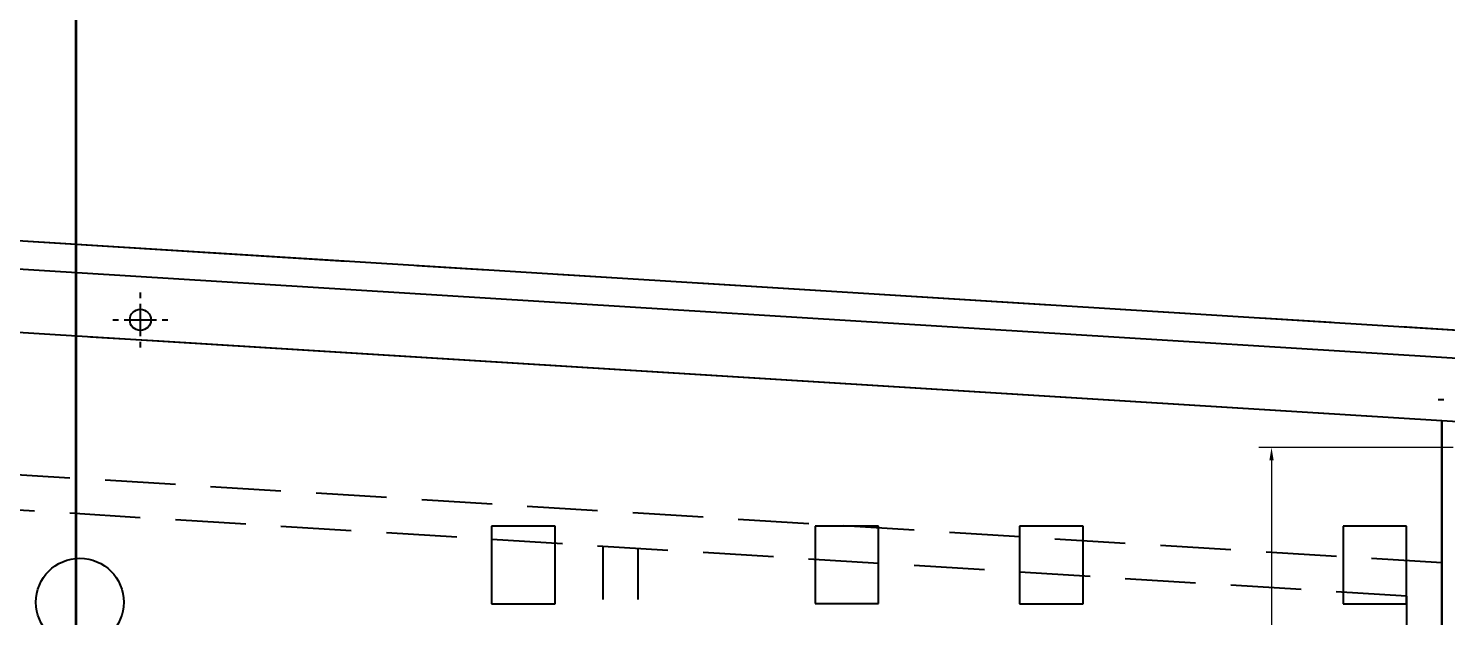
# Model space of a CAD drawing. Header units: millimetres. Extents: x 10462777 to 22643323, y 453826 to 1389191.
# Drawn here: x 11238355 to 11248415, y 625627 to 629799 of the extents above; entities that cross this region are included whole.
import ezdxf

# ---------------------------------------------------------------- set-up
doc = ezdxf.new("R2010")
doc.units = ezdxf.units.MM
doc.header["$LTSCALE"] = 200
doc.header["$MEASUREMENT"] = 0
doc.header["$PDMODE"] = 35
doc.header["$PDSIZE"] = -5
doc.linetypes.add('HIDDEN', pattern=[3.75, 2.5, -1.25])
doc.linetypes.add('PHANTOM', pattern=[2.5, 1.25, -0.25, 0.25, -0.25, 0.25, -0.25])
doc.layers.get('0').update_dxf_attribs({"linetype": 'CONTINUOUS'})
doc.layers.get('DEFPOINTS').update_dxf_attribs({"linetype": 'CONTINUOUS'})
doc.layers.add('AM_5', color=3, linetype='CONTINUOUS', lineweight=15)
for name, color, linetype in [('ELE', 7, 'CONTINUOUS'), ('ext', 4, 'CONTINUOUS'), ('HATCH', 8, 'CONTINUOUS'), ('panel', 4, 'CONTINUOUS'), ('대지경계', 2, 'CONTINUOUS')]:
    doc.layers.add(name, color=color, linetype=linetype)
doc.styles.add('RSDS', font='ROMANS.shx', dxfattribs={"bigfont": 'HBRDS.SHX'})
doc.dimstyles.new('STANDARD$0', dxfattribs={"dimscale": 100, "dimtxt": 0.2, "dimasz": 0.2, "dimexe": 0.1, "dimexo": 0.5, "dimgap": 0.07, "dimtad": 1, "dimdec": 0, "dimlfac": -1, "dimdsep": 46, "dimtxsty": 'RSDS', "dimcen": 0.1, "dimclrd": 1, "dimclre": 1, "dimclrt": 2, "dimadec": 0, "dimazin": 2, "dimtfac": 1, "dimtdec": 0, "dimtix": 1, "dimtmove": 2, "dimatfit": 2, "dimfxl": 1, "dimtolj": 1, "dimlwd": -1, "dimlwe": -1, "dimarcsym": 0})

# ---------------------------------------------------------------- blocks, each defined once
blk = doc.blocks.new('*D130')
at = {"layer": 'AM_5', "color": 1, "transparency": 16777216}
for p, q in [((11248461, 626826), (11247083, 626826)), ((11247173, 626736), (11247173, 621089)), ((11248461, 620999), (11247083, 620999))]:
    blk.add_line(p, q, dxfattribs=at)
for points in [[(11247158, 626736), (11247188, 626736), (11247173, 626826)], [(11247158, 621089), (11247188, 621089), (11247173, 620999)]]:
    blk.add_solid(points, dxfattribs=at)
at = {"layer": 'DEFPOINTS', "color": 0, "transparency": 16777216}
for p in [(11248581, 626826), (11247173, 620999), (11248581, 620999)]:
    blk.add_point(p, dxfattribs=at)
at = {"layer": 'AM_5', "color": 2, "transparency": 16777216, "insert": (11247023, 623913), "char_height": 150, "attachment_point": 5, "rotation": 90, "style": 'RSDS'}
blk.add_mtext('\\A1;{\\Fromans,hbrds|c129;{\\Fromans,hbrds|c129;5828}}', dxfattribs=at)

msp = doc.modelspace()

# ---------------------------------------------------------------- linework, layer by layer
at = {"color": 30, "lineweight": 35, "ltscale": 10}
msp.add_line((11238693.87952, 621927.84623), (11238693.87952, 632418.41586), dxfattribs=at)
at = {"color": 3}
for p, q in [((11218131.32522, 628894.7293), (11248381.32522, 627017.50757)), ((11248381.32522, 627017.50757), (11248381.32522, 620998.70034)), ((11248381.32522, 627017.50757), (11248381.32522, 626007.50757)), ((11248381.32522, 627017.50757), (11248381.32522, 626007.50757)), ((11248381.32522, 626007.50757), (11248381.32522, 625757.50757)), ((11248381.32522, 626007.50757), (11248381.32522, 625757.50757))]:
    msp.add_line(p, q, dxfattribs=at)
at = {"color": 0}
for p in [(11218132.2843, 628894.66979), (11218132.2843, 628894.66979), (11248381.32522, 620998.70034), (11248381.32522, 620998.70034)]:
    msp.add_line(p, (11248381.32522, 627017.50757), dxfattribs=at)
at = {"color": 3, "linetype": 'HIDDEN'}
for p, q in [((11248381.32522, 626007.50757), (11218132.2843, 627879.66979)), ((11248131.32522, 625772.50247), (11236431.32522, 626496.82244)), ((11242431.32522, 621248.70034), (11242431.32522, 626125.3763)), ((11242681.32522, 621248.70034), (11242681.32522, 626109.89938)), ((11248131.32522, 625772.50247), (11248131.32522, 624141.4782))]:
    msp.add_line(p, q, dxfattribs=at)
at = {"color": 7}
for p, q in [((11241641.32522, 626268.70034), (11241641.32522, 625718.70034)), ((11242091.32522, 626268.70034), (11241641.32522, 626268.70034)), ((11242091.32522, 625718.70034), (11242091.32522, 626268.70034)), ((11242091.32522, 625718.70034), (11242091.32522, 626268.70034)), ((11244386.32522, 626268.70034), (11243936.32522, 626268.70034)), ((11243936.32546, 626269.18084), (11243936.32546, 625719.18084)), ((11244386.32546, 625719.18084), (11244386.32546, 626269.18084)), ((11245386.32522, 626268.70034), (11245386.32522, 625718.70034)), ((11245836.32522, 626268.70034), (11245386.32522, 626268.70034)), ((11245836.32522, 625718.70034), (11245836.32522, 626268.70034)), ((11248131.32522, 626268.70034), (11247681.32522, 626268.70034)), ((11247681.32522, 626268.70034), (11247681.32522, 625718.70034)), ((11248131.32522, 625718.70034), (11248131.32522, 626268.70034)), ((11241641.32522, 625718.70034), (11242091.32522, 625718.70034)), ((11243936.32546, 625719.18084), (11244386.32546, 625719.18084)), ((11245386.32522, 625718.70034), (11245836.32522, 625718.70034)), ((11247681.32522, 625718.70034), (11248131.32522, 625718.70034))]:
    msp.add_line(p, q, dxfattribs=at)
at = {"color": 0}
msp.add_circle((11238720.49257, 625729.17682), 311.3546, dxfattribs=at)
at = {"layer": 'ELE'}
msp.add_line((11239281.32522, 627582.22551), (11248381.32522, 627017.50757), dxfattribs=at)
msp.add_line((11239281.32522, 627582.22551), (11248381.32522, 627017.50757), dxfattribs=at)
msp.add_line((11239281.32522, 627582.22551), (11248381.32522, 627017.50757), dxfattribs=at)
msp.add_line((11239281.32522, 627582.22551), (11248381.32522, 627017.50757), dxfattribs=at)
at = {"layer": 'ext', "color": 4}
for p, q in [((11365370.32523, 620401.20667), (11217401.99534, 629586.97728)), ((11365170.32523, 620213.23751), (11217573.36768, 629375.95359))]:
    msp.add_line(p, q, dxfattribs=at)
at = {"layer": 'HATCH'}
for p, q in [((11239149.90656, 627886.36096), (11239149.90656, 627926.36096)), ((11239149.90656, 627886.36096), (11239149.90656, 627926.36096)), ((11239149.90656, 627886.36096), (11239149.90656, 627926.36096)), ((11239149.90656, 627886.36096), (11239149.90656, 627926.36096)), ((11239149.90656, 627886.36096), (11239149.90656, 627926.36096)), ((11239149.90656, 627886.36096), (11239149.90656, 627926.36096)), ((11239149.90656, 627886.36096), (11239149.90656, 627926.36096)), ((11239149.90656, 627886.36096), (11239149.90656, 627926.36096)), ((11239149.90656, 627886.36096), (11239149.90656, 627926.36096)), ((11239149.90656, 627886.36096), (11239149.90656, 627926.36096)), ((11239149.90656, 627616.36096), (11239149.90656, 627846.36096)), ((11239149.90656, 627616.36096), (11239149.90656, 627846.36096)), ((11239149.90656, 627616.36096), (11239149.90656, 627846.36096)), ((11239149.90656, 627616.36096), (11239149.90656, 627846.36096)), ((11239149.90656, 627616.36096), (11239149.90656, 627846.36096)), ((11239149.90656, 627616.36096), (11239149.90656, 627846.36096)), ((11239149.90656, 627616.36096), (11239149.90656, 627846.36096)), ((11239149.90656, 627616.36096), (11239149.90656, 627846.36096)), ((11238954.90656, 627731.36096), (11238994.90656, 627731.36096)), ((11238954.90656, 627731.36096), (11238994.90656, 627731.36096)), ((11238954.90656, 627731.36096), (11238994.90656, 627731.36096)), ((11238954.90656, 627731.36096), (11238994.90656, 627731.36096)), ((11238954.90656, 627731.36096), (11238994.90656, 627731.36096)), ((11238954.90656, 627731.36096), (11238994.90656, 627731.36096)), ((11238954.90656, 627731.36096), (11238994.90656, 627731.36096)), ((11238954.90656, 627731.36096), (11238994.90656, 627731.36096)), ((11239034.90656, 627731.36096), (11239264.90656, 627731.36096)), ((11239034.90656, 627731.36096), (11239264.90656, 627731.36096)), ((11239034.90656, 627731.36096), (11239264.90656, 627731.36096)), ((11239034.90656, 627731.36096), (11239264.90656, 627731.36096)), ((11239034.90656, 627731.36096), (11239264.90656, 627731.36096)), ((11239034.90656, 627731.36096), (11239264.90656, 627731.36096)), ((11239034.90656, 627731.36096), (11239264.90656, 627731.36096)), ((11239034.90656, 627731.36096), (11239264.90656, 627731.36096)), ((11239304.90656, 627731.36096), (11239344.90656, 627731.36096)), ((11239304.90656, 627731.36096), (11239344.90656, 627731.36096)), ((11239304.90656, 627731.36096), (11239344.90656, 627731.36096)), ((11239304.90656, 627731.36096), (11239344.90656, 627731.36096)), ((11239304.90656, 627731.36096), (11239344.90656, 627731.36096)), ((11239304.90656, 627731.36096), (11239344.90656, 627731.36096)), ((11239304.90656, 627731.36096), (11239344.90656, 627731.36096)), ((11239304.90656, 627731.36096), (11239344.90656, 627731.36096)), ((11239149.90656, 627536.36096), (11239149.90656, 627576.36096)), ((11239149.90656, 627536.36096), (11239149.90656, 627576.36096)), ((11239149.90656, 627536.36096), (11239149.90656, 627576.36096)), ((11239149.90656, 627536.36096), (11239149.90656, 627576.36096)), ((11239149.90656, 627536.36096), (11239149.90656, 627576.36096)), ((11239149.90656, 627536.36096), (11239149.90656, 627576.36096)), ((11239149.90656, 627536.36096), (11239149.90656, 627576.36096)), ((11239149.90656, 627536.36096), (11239149.90656, 627576.36096)), ((11248354.90656, 627166.64302), (11248394.90656, 627166.64302)), ((11248354.90656, 627166.64302), (11248394.90656, 627166.64302)), ((11248354.90656, 627166.64302), (11248394.90656, 627166.64302)), ((11248354.90656, 627166.64302), (11248394.90656, 627166.64302))]:
    msp.add_line(p, q, dxfattribs=at)
msp.add_ellipse((11239149.90656, 627731.36096), major_axis=(-53.03301, 53.03301), ratio=1, start_param=-0.7853981634, end_param=5.4977871438, dxfattribs=at)
msp.add_ellipse((11239149.90656, 627731.36096), major_axis=(-53.03301, 53.03301), ratio=1, start_param=-0.7853981634, end_param=5.4977871438, dxfattribs=at)
msp.add_ellipse((11239149.90656, 627731.36096), major_axis=(-53.03301, 53.03301), ratio=1, start_param=-0.7853981634, end_param=5.4977871438, dxfattribs=at)
msp.add_ellipse((11239149.90656, 627731.36096), major_axis=(-53.03301, 53.03301), ratio=1, start_param=-0.7853981634, end_param=5.4977871438, dxfattribs=at)
msp.add_ellipse((11239149.90656, 627731.36096), major_axis=(-53.03301, 53.03301), ratio=1, start_param=-0.7853981634, end_param=5.4977871438, dxfattribs=at)
msp.add_ellipse((11239149.90656, 627731.36096), major_axis=(-53.03301, 53.03301), ratio=1, start_param=-0.7853981634, end_param=5.4977871438, dxfattribs=at)
msp.add_ellipse((11239149.90656, 627731.36096), major_axis=(-53.03301, 53.03301), ratio=1, start_param=-0.7853981634, end_param=5.4977871438, dxfattribs=at)
msp.add_ellipse((11239149.90656, 627731.36096), major_axis=(-53.03301, 53.03301), ratio=1, start_param=-0.7853981634, end_param=5.4977871438, dxfattribs=at)
at = {"layer": 'panel'}
for p, q in [((11238796.4126, 627612.31769), (11239281.32522, 627582.22551)), ((11238796.4126, 627612.31769), (11239281.32522, 627582.22551)), ((11238796.4126, 627612.31769), (11239281.32522, 627582.22551)), ((11238796.4126, 627612.31769), (11239281.32522, 627582.22551)), ((11248381.32522, 620998.70034), (11248381.32522, 627017.50757)), ((11248381.32522, 627017.50757), (11250631.18158, 626877.88842)), ((11248381.32522, 620998.70034), (11248381.32522, 627017.50757))]:
    msp.add_line(p, q, dxfattribs=at)
at = {"layer": '대지경계', "linetype": 'PHANTOM', "ltscale": 10}
msp.add_line((11365370.32523, 620401.20667), (11217401.99534, 629586.97728), dxfattribs=at)

# ---------------------------------------------------------------- dimensions: what is measured, and where the dimension line sits
at = {"layer": 'AM_5'}
dim = msp.add_linear_dim(base=(11247172.55083, 620998.70034), p1=(11248581.32522, 626826.44504), p2=(11248581.32522, 620998.70034), angle=90, text='{\\Fromans,hbrds|c129;<>}', dimstyle='STANDARD$0', override={"dimscale": 30, "dimtxt": 5, "dimasz": 3, "dimexe": 3, "dimexo": 4, "dimgap": 2.5, "dimpost": '{\\Fromans,hbrds|c129;<>}'}, dxfattribs=at)
dim.commit()
dim.dimension.update_dxf_attribs({"geometry": '*D130', "text_midpoint": (11247022.55083, 623912.57269)})

doc.saveas('drawing.dxf')
